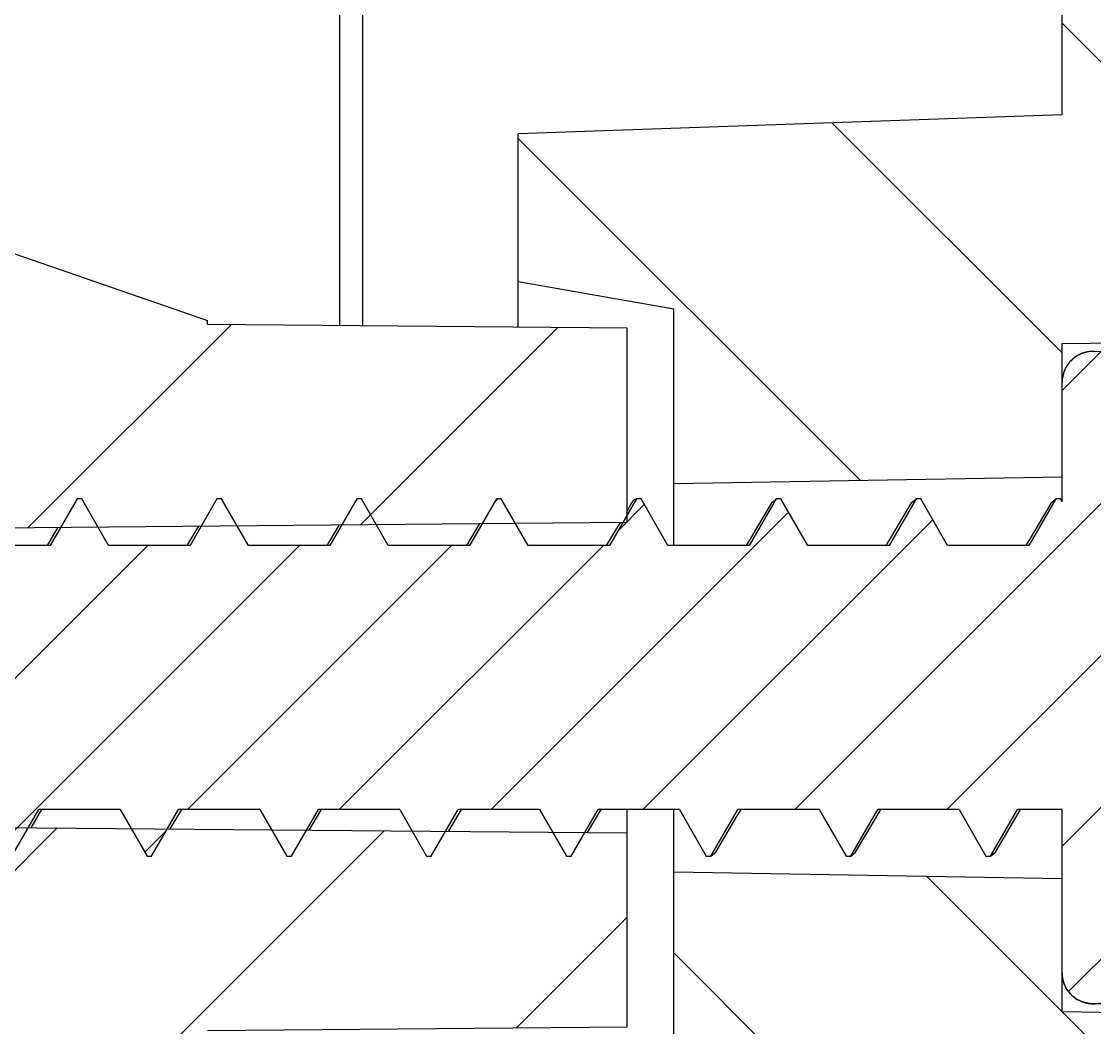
# Model space of a CAD drawing. Header units: millimetres. Extents: x 2243 to 2552, y 611 to 826.
# Drawn here: x 2356.39 to 2363.3, y 707.33 to 713.81 of the extents above; entities that cross this region are included whole.
import ezdxf

# ---------------------------------------------------------------- set-up
doc = ezdxf.new("R2010")
doc.units = ezdxf.units.MM

msp = doc.modelspace()

# ---------------------------------------------------------------- hatches: boundary and pattern name
at = {"linetype": 'Continuous'}
h = msp.add_hatch(dxfattribs=at)
h.set_pattern_fill('DEFAULT__6', color=2, scale=1.5, angle=45, style=0, pattern_type=0)
h.set_pattern_definition([(45, (1877.721180359231, 509.7330220554935), (-1.0606601718, 1.0606601718), [])])
edge = h.paths.add_edge_path()
edge.add_line((2359.587058095431, 700.2818469647935), (2359.587058095431, 701.6350645719936))
edge.add_arc((2359.087058076231, 700.2818469463934), 0.5000000192, 270.7340865112, 360.0000021001)
edge.add_arc((2359.590659234231, 661.1203422320934), 38.6647448615, 90.736794581, 100.7721933566)
edge.add_spline(control_points=[(2351.566764152731, 699.2712356673935), (2351.80267156633, 699.1090741609935), (2352.08282264813, 699.0502181053935), (2352.364041919531, 699.1037381001935)], knot_values=[0, 0, 0, 0, 1, 1, 1, 1], weights=[1, 0.94862834, 0.94862834, 1], degree=3, periodic=0)
edge.add_spline(control_points=[(2349.587058095431, 703.7829240433935), (2349.587058095431, 703.5656324944935), (2349.610440932631, 703.1359947128935), (2349.704022913331, 702.5062420521934), (2349.852362120731, 701.8914936175935), (2350.056172958431, 701.2933494924935), (2350.32266023903, 700.7124847525935), (2350.655489640131, 700.1665423128935), (2351.068280965031, 699.6671788259935), (2351.390550928731, 699.3923637332935), (2351.566764144431, 699.2712357043935)], knot_values=[0, 0, 0, 0, 0.125, 0.25, 0.375, 0.5, 0.625, 0.75, 0.875, 1, 1, 1, 1], degree=3, periodic=0)
edge.add_line((2349.587058095431, 703.7829240433935), (2349.587058095431, 710.7588414242935))
edge.add_spline(control_points=[(2349.88200358913, 712.4599307653934), (2349.835672991031, 712.3609722516935), (2349.763326408231, 712.1640314730935), (2349.693249306431, 711.8932496811935), (2349.643397093131, 711.6208848723935), (2349.609509102031, 711.3361719315935), (2349.590781171731, 711.0470908553934), (2349.587058095431, 710.8550150328934), (2349.587058095431, 710.7588414242935)], knot_values=[0, 0, 0, 0, 0.1666666667, 0.3333333333, 0.5, 0.6666666667, 0.8333333333, 1, 1, 1, 1], degree=3, periodic=0)
edge.add_spline(control_points=[(2350.265936489231, 712.7982457956934), (2350.22630566623, 712.7946999302935), (2350.15090398033, 712.7722543011935), (2350.046115301231, 712.6987915437935), (2349.95646593223, 712.5964601663935), (2349.904911301331, 712.5088697150935), (2349.881999795831, 712.4599325412935)], knot_values=[0, 0, 0, 0, 0.25, 0.5, 0.75, 1, 1, 1, 1], degree=3, periodic=0)
edge.add_arc((2328.741222495431, 953.4686415551935), 241.6310287292, 275.1107352841, 275.2247730756)
edge.add_spline(control_points=[(2350.887058095431, 713.1254226563935), (2350.887058095431, 713.0971412702935), (2350.883426744431, 713.0434646306935), (2350.867600355731, 712.9715435155935), (2350.84044590643, 712.9084097309935), (2350.798992557631, 712.8590203482935), (2350.764432938531, 712.8433466171934), (2350.744908488831, 712.8415610774935)], knot_values=[0, 0, 0, 0, 0.2, 0.4, 0.6, 0.8, 1, 1, 1, 1], degree=3, periodic=0)
edge.add_line((2350.887058095431, 713.1254226563935), (2350.887058095431, 720.0652300275935))
edge.add_line((2353.387058095431, 720.0652300275935), (2350.887058095431, 720.0652300275935))
edge.add_line((2353.387058095431, 713.3313452270935), (2353.387058095431, 720.0652300275935))
edge.add_line((2353.387058095431, 713.3313452270935), (2357.587058095431, 711.8851692512935))
edge.add_line((2357.587058095431, 711.8587925705936), (2357.587058095431, 711.8851692512935))
edge.add_line((2360.28705809543, 711.8352300275935), (2357.587058095431, 711.8587925705936))
edge.add_line((2360.28705809543, 710.5852300275935), (2360.28705809543, 711.8352300275935))
edge.add_line((2351.587058095431, 710.5093062777935), (2360.28705809543, 710.5852300275935))
edge.add_line((2351.587058095431, 708.6611537772935), (2351.587058095431, 710.5093062777935))
edge.add_line((2351.587058095431, 708.6611537772935), (2360.28705809543, 708.5852300275935))
edge.add_line((2360.28705809543, 707.3352300275935), (2360.28705809543, 708.5852300275935))
edge.add_line((2360.28705809543, 707.3352300275935), (2357.587058095431, 707.3116674844936))
edge.add_line((2357.587058095431, 707.2852908037935), (2357.587058095431, 707.3116674844935))
edge.add_line((2352.087058095431, 705.3914889306935), (2357.587058095431, 707.2852908037935))
edge.add_line((2352.087058095431, 703.3073328500935), (2352.087058095431, 705.3914889306935))
edge.add_arc((2352.587058112131, 703.3073328343935), 0.5000000167, 179.9999982054, 268.9999925778)
edge.add_line((2358.437058095431, 702.7051439153935), (2352.57833184323, 702.8074089357935))
edge.add_line((2358.437058095431, 701.6651785539934), (2358.437058095431, 702.7051439153934))
edge.add_line((2359.587058095431, 701.6350645719936), (2358.437058095431, 701.6651785539935))
edge = h.paths.add_edge_path()
edge.add_line((2353.387058095431, 720.0652300275935), (2350.887058095431, 720.0652300275935))
edge.add_line((2353.387058095431, 720.0652300275935), (2350.887058095431, 720.0652300275935))
edge = h.paths.add_edge_path()
edge.add_line((2359.587058095431, 805.8884336991935), (2359.587058095431, 804.5352300275935))
edge.add_line((2358.437058095431, 804.5051162176935), (2359.587058095431, 804.5352300275936))
edge.add_line((2358.437058095431, 804.5051162176935), (2358.437058095431, 803.4651567028934))
edge.add_line((2352.578331892231, 803.3628922565936), (2358.437058095431, 803.4651567028935))
edge.add_spline(control_points=[(2352.087058095431, 802.8629684040935), (2352.087058092531, 803.1518243704933), (2352.28951991293, 803.3578510205934), (2352.578331885031, 803.3628922564935)], knot_values=[0, 0, 0, 0, 1, 1, 1, 1], weights=[1, 0.8088336338, 0.8088336338, 1], degree=3, periodic=0)
edge.add_line((2352.087058095431, 802.8629684090936), (2352.087058095431, 796.3852300275935))
edge.add_spline(control_points=[(2352.087058095531, 796.3852261095935), (2352.08706295103, 796.2879266003935), (2352.26794548113, 796.3081443303935), (2352.345282044331, 796.2490941949935)], knot_values=[0, 0, 0, 0, 1, 1, 1, 1], degree=3, periodic=0)
edge.add_spline(control_points=[(2353.387058095431, 794.1428853424935), (2353.387058095431, 794.984283287694), (2353.014022306031, 795.738468146994), (2352.345282987231, 796.2490934750936)], knot_values=[0, 0, 0, 0, 1, 1, 1, 1], weights=[1, 0.9308982656999999, 0.9308982656999999, 1], degree=3, periodic=0)
edge.add_line((2353.387058095431, 794.1428853424935), (2353.387058095431, 720.0652300275935))
edge.add_line((2353.387058095431, 720.0652300275935), (2350.887058095431, 720.0652300275935))
edge.add_line((2350.887058095431, 794.1428853424935), (2350.887058095431, 720.0652300275935))
edge.add_spline(control_points=[(2350.887058095431, 794.1428853424935), (2350.887058095431, 794.2271479064931), (2350.82905557393, 794.2882698108934), (2350.744908488831, 794.2926797727935)], knot_values=[0, 0, 0, 0, 1, 1, 1, 1], weights=[1, 0.8169162473, 0.8169162473, 1], degree=3, periodic=0)
edge.add_line((2350.26593183443, 794.3177818754934), (2350.74490848883, 794.2926797727935))
edge.add_spline(control_points=[(2349.88199662853, 794.5310627665935), (2349.97183245163, 794.4022599911931), (2350.109110013829, 794.326000558993), (2350.265931834131, 794.3177818755935)], knot_values=[0, 0, 0, 0, 1, 1, 1, 1], weights=[1, 0.9322601585, 0.9322601585, 1], degree=3, periodic=0)
edge.add_spline(control_points=[(2349.587058095431, 795.8852300425935), (2349.587058093631, 795.2218634385936), (2349.70306333483, 794.7876116560935), (2349.881994671431, 794.5310655724935)], knot_values=[0, 0, 0, 0, 1, 1, 1, 1], degree=3, periodic=0)
edge.add_line((2349.587058095431, 802.3852300275935), (2349.587058095431, 795.8852300275935))
edge.add_spline(control_points=[(2351.56604010603, 806.8987025341935), (2350.239890466531, 805.9858965430935), (2349.58705778163, 803.9982873810935), (2349.587058095431, 802.3852288643934)], knot_values=[0, 0, 0, 0, 1, 1, 1, 1], degree=3, periodic=0)
edge.add_spline(control_points=[(2352.363860531931, 807.0665708522936), (2352.082405680431, 807.1201364699932), (2351.802038117829, 807.061143770193), (2351.56603451103, 806.8986986829934)], knot_values=[0, 0, 0, 0, 1, 1, 1, 1], weights=[1, 0.9485477011, 0.9485477011, 1], degree=3, periodic=0)
edge.add_arc((2359.590888177331, 845.0525845744935), 38.6673915214, 259.2279342306, 269.2629165248)
edge.add_spline(control_points=[(2359.587058095431, 805.8884337073935), (2359.587058090731, 806.1783601723935), (2359.383366608231, 806.3846782159935), (2359.093463938231, 806.3883926626935)], knot_values=[0, 0, 0, 0, 1, 1, 1, 1], weights=[1, 0.8077479906999999, 0.8077479906999999, 1], degree=3, periodic=0)
h = msp.add_hatch(dxfattribs=at)
h.set_pattern_fill('DEFAULT__5', color=2, scale=1.5, angle=-45, style=0, pattern_type=0)
h.set_pattern_definition([(315, (1879.842500702831, 509.7330220554935), (1.0606601718, 1.0606601718), [])])
edge = h.paths.add_edge_path()
edge.add_line((2359.587058095431, 706.0852300275935), (2359.587058095431, 707.0352300275936))
edge.add_line((2359.587058095431, 707.0352300275935), (2360.587058095431, 707.2115570082934))
edge.add_line((2360.587058095431, 707.2115570082935), (2360.587058095431, 708.3352300275935))
edge.add_line((2360.587058095431, 708.3352300275935), (2363.087058095431, 708.2915923651935))
edge.add_line((2363.087058095431, 707.4352300275934), (2363.087058095431, 708.2915923651934))
edge.add_line((2363.087058095431, 707.4352300275934), (2364.587058095431, 707.4090474301935))
edge.add_line((2364.587058095431, 706.5852300275935), (2364.587058095431, 707.4090474301936))
edge.add_line((2368.587058095431, 706.5503225563934), (2364.587058095431, 706.5852300275934))
edge.add_line((2368.587058095431, 705.5852300275935), (2368.587058095431, 706.5503225563936))
edge.add_line((2369.990548576731, 705.5607320100935), (2368.587058095431, 705.5852300275935))
edge.add_spline(control_points=[(2369.99054857683, 705.5607320100935), (2370.106073365831, 705.5587155172935), (2370.187058095131, 705.4763048581937), (2370.187058095431, 705.3607624715935)], knot_values=[0, 0, 0, 0, 1, 1, 1, 1], weights=[1, 0.8088336334999999, 0.8088336334999999, 1], degree=3, periodic=0)
edge.add_line((2370.187058095431, 705.2918121026935), (2370.187058095431, 705.3607624709934))
edge.add_spline(control_points=[(2370.054217053331, 704.9524092450935), (2370.14064213283, 705.0459021000934), (2370.187050298629, 705.1644621710933), (2370.187058094431, 705.2917814870934)], knot_values=[0, 0, 0, 0, 1, 1, 1, 1], weights=[1, 0.9541499064, 0.9541499064, 1], degree=3, periodic=0)
edge.add_spline(control_points=[(2369.587058095431, 703.8352305982935), (2369.587058240731, 704.2430565104935), (2369.742782496731, 704.6154441667935), (2370.05423086353, 704.9523935671934)], knot_values=[0, 0, 0, 0, 1, 1, 1, 1], degree=3, periodic=0)
edge.add_line((2369.587058095431, 703.7829240433935), (2369.587058095431, 703.8352300275934))
edge.add_spline(control_points=[(2367.607352046431, 699.2712357043935), (2367.783018201931, 699.3919876869935), (2368.103946520031, 699.6656061865935), (2368.513710324831, 700.1600774764935), (2368.845091134331, 700.7008035434935), (2369.112178315331, 701.2788339066935), (2369.318206374131, 701.8788178179935), (2369.468707706831, 702.4982332858935), (2369.56355346493, 703.1334550752935), (2369.587058095431, 703.5649548359935), (2369.587058095431, 703.7829240433935)], knot_values=[0, 0, 0, 0, 0.125, 0.25, 0.375, 0.5, 0.625, 0.75, 0.875, 1, 1, 1, 1], degree=3, periodic=0)
edge.add_spline(control_points=[(2366.810074195731, 699.1037381192936), (2367.091293443931, 699.0502181302934), (2367.37144451203, 699.1090741893933), (2367.607351923831, 699.2712356962935)], knot_values=[0, 0, 0, 0, 1, 1, 1, 1], weights=[1, 0.94862834, 0.94862834, 1], degree=3, periodic=0)
edge.add_arc((2359.583563882531, 661.1214018209935), 38.6636821558, 79.22766882610001, 89.26334366459999)
edge.add_arc((2360.087058114631, 700.2818467557935), 0.5000000192, 179.9999979036999, 269.2659134891)
edge.add_line((2359.587058095431, 700.2818467740935), (2359.587058095431, 701.6850648540935))
edge.add_line((2358.587058095431, 701.7112509251936), (2359.587058095431, 701.6850648540935))
edge.add_line((2358.587058095431, 701.7112509251936), (2358.587058095431, 702.6850704780935))
edge.add_line((2366.59578433863, 702.8248640983935), (2358.587058095431, 702.6850704780935))
edge.add_arc((2366.587058078931, 703.3247874842936), 0.5000000165, 271.0000074015, 360.0000017754)
edge.add_line((2367.087058095431, 703.3247874997935), (2367.087058095431, 704.5852300275935))
edge.add_line((2363.087058095431, 704.7948611446934), (2367.087058095431, 704.5852300275934))
edge.add_line((2363.087058095431, 704.7948611446934), (2363.087058095431, 705.9630073342935))
edge.add_line((2363.087058095431, 705.9630073342935), (2359.587058095431, 706.0852300275935))
edge = h.paths.add_edge_path()
edge.add_line((2359.587058095431, 712.1352300275935), (2359.587058095431, 713.0852300275935))
edge.add_line((2363.087058095431, 713.2074527207935), (2359.587058095431, 713.0852300275935))
edge.add_line((2363.087058095431, 713.2074527207935), (2363.087058095431, 714.3755989103935))
edge.add_line((2363.087058095431, 714.3755989103935), (2367.087058095431, 714.5852300275935))
edge.add_line((2367.087058095431, 714.5852300275935), (2367.087058095431, 720.0652300275935))
edge.add_line((2369.587058095431, 720.0652300275935), (2367.087058095431, 720.0652300275935))
edge.add_line((2369.587058095431, 715.3352300275935), (2369.587058095431, 720.0652300275935))
edge.add_spline(control_points=[(2370.05423086353, 714.2180664878935), (2369.742782496731, 714.5550158882935), (2369.587058240731, 714.9274035445935), (2369.587058095431, 715.3352294567935)], knot_values=[0, 0, 0, 0, 1, 1, 1, 1], degree=3, periodic=0)
edge.add_spline(control_points=[(2370.187058095031, 713.8786785680935), (2370.18705284603, 714.0059988347929), (2370.140646390429, 714.1245605959929), (2370.054222039031, 714.2180554185935)], knot_values=[0, 0, 0, 0, 1, 1, 1, 1], weights=[1, 0.9541492608, 0.9541492608, 1], degree=3, periodic=0)
edge.add_line((2370.187058095431, 713.8096975840936), (2370.187058095431, 713.8786479101935))
edge.add_spline(control_points=[(2369.99054857683, 713.6097280449935), (2370.10607336583, 713.6117445377934), (2370.18705809513, 713.6941551968935), (2370.187058095431, 713.8096975834935)], knot_values=[0, 0, 0, 0, 1, 1, 1, 1], weights=[1, 0.8088336336, 0.8088336336, 1], degree=3, periodic=0)
edge.add_line((2369.990548576731, 713.6097280449935), (2368.587058095431, 713.5852300275935))
edge.add_line((2368.587058095431, 712.6201374986936), (2368.587058095431, 713.5852300275935))
edge.add_line((2368.587058095431, 712.6201374986936), (2364.587058095431, 712.5852300275935))
edge.add_line((2364.587058095431, 711.7614126248935), (2364.587058095431, 712.5852300275935))
edge.add_line((2363.087058095431, 711.7352300275935), (2364.587058095431, 711.7614126248935))
edge.add_line((2363.087058095431, 710.8788676898935), (2363.087058095431, 711.7352300275935))
edge.add_line((2360.587058095431, 710.8352300275935), (2363.087058095431, 710.8788676898935))
edge.add_line((2360.587058095431, 710.8352300275935), (2360.587058095431, 711.9589030467936))
edge.add_line((2359.587058095431, 712.1352300275935), (2360.587058095431, 711.9589030467935))
edge = h.paths.add_edge_path()
edge.add_line((2369.587058095431, 720.0652300275935), (2367.087058095431, 720.0652300275935))
edge.add_line((2369.587058095431, 720.0652300275935), (2367.087058095431, 720.0652300275935))
edge = h.paths.add_edge_path()
edge.add_line((2369.587058095431, 802.3852300275935), (2369.587058095431, 773.1114766265935))
edge.add_line((2369.28705809543, 773.0852300275935), (2369.587058095431, 773.1114766265936))
edge.add_line((2369.28705809543, 733.0852300275935), (2369.28705809543, 773.0852300275935))
edge.add_line((2369.28705809543, 733.0852300275935), (2369.587058095431, 733.0589834284935))
edge.add_line((2369.587058095431, 733.0589834284935), (2369.587058095431, 720.0652300275935))
edge.add_line((2369.587058095431, 720.0652300275935), (2367.087058095431, 720.0652300275935))
edge.add_line((2367.087058095431, 793.8979547028935), (2367.087058095431, 720.0652300275935))
edge.add_line((2367.087058095431, 793.8979547028935), (2362.087058095431, 793.9852300275935))
edge.add_line((2362.087058095431, 795.0852300275935), (2362.087058095431, 793.9852300275936))
edge.add_line((2367.587058095431, 795.1812328846935), (2362.087058095431, 795.0852300275935))
edge.add_line((2367.587058095431, 796.9892271703934), (2367.587058095431, 795.1812328846934))
edge.add_line((2367.587058095431, 796.9892271703934), (2362.087058095431, 797.0852300275934))
edge.add_line((2362.087058095431, 798.1852300275934), (2362.087058095431, 797.0852300275934))
edge.add_line((2367.087058095431, 798.2725053521935), (2362.087058095431, 798.1852300275935))
edge.add_line((2367.087058095431, 802.8455133440934), (2367.087058095431, 798.2725053521934))
edge.add_spline(control_points=[(2366.595784304431, 803.3454371915935), (2366.884596278231, 803.3403959564935), (2367.087058099531, 803.1343693049935), (2367.087058095431, 802.8455133369935)], knot_values=[0, 0, 0, 0, 1, 1, 1, 1], weights=[1, 0.8088336320999999, 0.8088336320999999, 1], degree=3, periodic=0)
edge.add_line((2358.587058095431, 803.4852300275935), (2366.59578429863, 803.3454371916935))
edge.add_line((2358.587058095431, 804.4590441059935), (2358.587058095431, 803.4852300275935))
edge.add_line((2359.587058095431, 804.4852300275935), (2358.587058095431, 804.4590441059935))
edge.add_line((2359.587058095431, 805.8884336991935), (2359.587058095431, 804.4852300275934))
edge.add_spline(control_points=[(2360.080652254631, 806.3883926626935), (2359.790749583031, 806.3846782170937), (2359.587058099231, 806.1783601724935), (2359.587058095431, 805.8884337057934)], knot_values=[0, 0, 0, 0, 1, 1, 1, 1], weights=[1, 0.8077479890000001, 0.8077479890000001, 1], degree=3, periodic=0)
edge.add_arc((2359.583228013531, 845.0525845745935), 38.6673915215, 270.7370834752, 280.7720657694)
edge.add_spline(control_points=[(2367.60808167913, 806.8986986834934), (2367.372078072432, 807.0611437702944), (2367.091710510232, 807.1201364698943), (2366.810255659131, 807.0665708523935)], knot_values=[0, 0, 0, 0, 1, 1, 1, 1], weights=[1, 0.9485477012000001, 0.9485477012000001, 1], degree=3, periodic=0)
edge.add_spline(control_points=[(2369.587058095431, 802.3852287352935), (2369.58705844413, 803.9982870762935), (2368.934225920631, 805.9858960288934), (2367.608076575031, 806.8987021966934)], knot_values=[0, 0, 0, 0, 1, 1, 1, 1], degree=3, periodic=0)
h = msp.add_hatch(dxfattribs=at)
h.set_pattern_fill('DEFAULT__4', color=2, scale=0.6912578509999999, angle=45, style=0, pattern_type=0)
h.set_pattern_definition([(45, (1878.781840531031, 508.6723618836935), (-0.488793114, 0.488793114), [])])
edge = h.paths.add_edge_path()
edge.add_line((2363.087058095431, 707.6850290005934), (2363.087058095431, 708.7352300275934))
edge.add_line((2363.087058095431, 708.7352300275935), (2362.800263176231, 708.7352300275935))
edge.add_line((2362.627058095431, 708.4352300275934), (2362.800263176231, 708.7352300275934))
edge.add_line((2362.597058095431, 708.4352300275934), (2362.627058095431, 708.4352300275934))
edge.add_line((2362.423853014631, 708.7352300275935), (2362.597058095431, 708.4352300275934))
edge.add_line((2362.423853014631, 708.7352300275935), (2361.900263176231, 708.7352300275935))
edge.add_line((2361.72705809543, 708.4352300275934), (2361.900263176231, 708.7352300275934))
edge.add_line((2361.697058095431, 708.4352300275934), (2361.727058095431, 708.4352300275934))
edge.add_line((2361.523853014631, 708.7352300275935), (2361.697058095431, 708.4352300275934))
edge.add_line((2361.523853014631, 708.7352300275935), (2361.000263176231, 708.7352300275935))
edge.add_line((2360.827058095431, 708.4352300275934), (2361.000263176231, 708.7352300275934))
edge.add_line((2360.797058095431, 708.4352300275934), (2360.827058095431, 708.4352300275934))
edge.add_line((2360.623853014631, 708.7352300275935), (2360.797058095431, 708.4352300275934))
edge.add_line((2360.623853014631, 708.7352300275935), (2360.100263176231, 708.7352300275935))
edge.add_line((2359.927058095431, 708.4352300275934), (2360.100263176231, 708.7352300275934))
edge.add_line((2359.897058095431, 708.4352300275934), (2359.927058095431, 708.4352300275934))
edge.add_line((2359.723853014631, 708.7352300275935), (2359.897058095431, 708.4352300275934))
edge.add_line((2359.723853014631, 708.7352300275935), (2359.200263176231, 708.7352300275935))
edge.add_line((2359.027058095431, 708.4352300275934), (2359.200263176231, 708.7352300275934))
edge.add_line((2358.99705809543, 708.4352300275934), (2359.027058095431, 708.4352300275934))
edge.add_line((2358.82385301463, 708.7352300275935), (2358.99705809543, 708.4352300275934))
edge.add_line((2358.82385301463, 708.7352300275935), (2358.300263176231, 708.7352300275935))
edge.add_line((2358.127058095431, 708.4352300275934), (2358.300263176231, 708.7352300275934))
edge.add_line((2358.097058095431, 708.4352300275934), (2358.127058095431, 708.4352300275934))
edge.add_line((2357.923853014631, 708.7352300275935), (2358.097058095431, 708.4352300275934))
edge.add_line((2357.923853014631, 708.7352300275935), (2357.400263176231, 708.7352300275935))
edge.add_line((2357.22705809543, 708.4352300275934), (2357.400263176231, 708.7352300275934))
edge.add_line((2357.197058095431, 708.4352300275934), (2357.227058095431, 708.4352300275934))
edge.add_line((2357.023853014631, 708.7352300275935), (2357.197058095431, 708.4352300275934))
edge.add_line((2357.023853014631, 708.7352300275935), (2356.500263176231, 708.7352300275935))
edge.add_line((2356.327058095431, 708.4352300275934), (2356.500263176231, 708.7352300275934))
edge.add_line((2356.297058095431, 708.4352300275934), (2356.327058095431, 708.4352300275934))
edge.add_line((2356.123853014631, 708.7352300275935), (2356.297058095431, 708.4352300275934))
edge.add_line((2356.123853014631, 708.7352300275935), (2355.600263176231, 708.7352300275935))
edge.add_line((2355.427058095431, 708.4352300275934), (2355.600263176231, 708.7352300275934))
edge.add_line((2355.397058095431, 708.4352300275934), (2355.427058095431, 708.4352300275934))
edge.add_line((2355.223853014631, 708.7352300275935), (2355.397058095431, 708.4352300275934))
edge.add_line((2355.223853014631, 708.7352300275935), (2354.700263176231, 708.7352300275935))
edge.add_line((2354.527058095431, 708.4352300275934), (2354.700263176231, 708.7352300275934))
edge.add_line((2354.49705809543, 708.4352300275934), (2354.527058095431, 708.4352300275934))
edge.add_line((2354.32385301463, 708.7352300275935), (2354.49705809543, 708.4352300275934))
edge.add_line((2354.32385301463, 708.7352300275935), (2353.77447093693, 708.7352300275935))
edge.add_line((2353.627058095431, 708.4799034963935), (2353.77447093693, 708.7352300275935))
edge.add_line((2353.597058095431, 708.4799034963935), (2353.627058095431, 708.4799034963935))
edge.add_line((2353.441273551231, 708.7497302419936), (2353.597058095431, 708.4799034963935))
edge.add_spline(control_points=[(2353.441273551231, 708.7497302419936), (2353.220293076331, 708.7715361551934), (2353.00307879783, 708.8176428282934), (2352.79229462903, 708.8874848094936)], knot_values=[0, 0, 0, 0, 1, 1, 1, 1], weights=[1, 0.9959120036, 0.9959120036, 1], degree=3, periodic=0)
edge.add_line((2352.72705809543, 708.7744918186935), (2352.79229462903, 708.8874848094936))
edge.add_line((2352.697058095431, 708.7744918186935), (2352.727058095431, 708.7744918186935))
edge.add_line((2352.587898656331, 708.9635615133935), (2352.697058095431, 708.7744918186935))
edge.add_line((2352.587826428531, 708.9635914299935), (2351.888293779331, 709.2533473405935))
edge.add_line((2351.827058095431, 709.1472840248935), (2351.888293779331, 709.2533473405935))
edge.add_line((2351.797058095431, 709.1472840248935), (2351.827058095431, 709.1472840248935))
edge.add_line((2351.687898657231, 709.3363537179935), (2351.797058095431, 709.1472840248935))
edge.add_line((2351.687898657231, 709.3363537179935), (2351.087058095431, 709.5852300275935))
edge.add_line((2352.137898657231, 710.0205024400934), (2351.087058095431, 709.5852300275934))
edge.add_line((2352.24705809543, 710.2095721332935), (2352.13789865723, 710.0205024400934))
edge.add_line((2352.277058095431, 710.2095721332935), (2352.24705809543, 710.2095721332935))
edge.add_line((2352.338293779331, 710.1035088174935), (2352.277058095431, 710.2095721332935))
edge.add_line((2352.587826428531, 710.2068686250934), (2352.338293779331, 710.1035088174934))
edge.add_spline(control_points=[(2353.015331689131, 710.3474138902935), (2352.869443619031, 710.3113176374928), (2352.726673776329, 710.2643810796935), (2352.587826428531, 710.2068686250934)], knot_values=[0, 0, 0, 0, 1, 1, 1, 1], weights=[1, 0.9981222284000001, 0.9981222284000001, 1], degree=3, periodic=0)
edge.add_line((2353.147058095431, 710.5755707186935), (2353.015331689131, 710.3474138902935))
edge.add_line((2353.177058095431, 710.5755707186935), (2353.147058095431, 710.5755707186935))
edge.add_line((2353.278345588531, 710.4001356345935), (2353.177058095431, 710.5755707186935))
edge.add_spline(control_points=[(2353.735876725631, 710.4352300275934), (2353.58261911593, 710.435230027593), (2353.429810370529, 710.4235090106929), (2353.278345588531, 710.4001356345935)], knot_values=[0, 0, 0, 0, 1, 1, 1, 1], weights=[1, 0.9980474522, 0.9980474522, 1], degree=3, periodic=0)
edge.add_line((2353.874266848831, 710.4352300275934), (2353.735876725631, 710.4352300275934))
edge.add_line((2354.047058095431, 710.7345132456935), (2353.874266848831, 710.4352300275934))
edge.add_line((2354.077058095431, 710.7345132456935), (2354.047058095431, 710.7345132456935))
edge.add_line((2354.249849342031, 710.4352300275934), (2354.077058095431, 710.7345132456935))
edge.add_line((2354.773853014631, 710.4352300275934), (2354.249849342031, 710.4352300275934))
edge.add_line((2354.947058095431, 710.7352300275935), (2354.773853014631, 710.4352300275934))
edge.add_line((2354.97705809543, 710.7352300275935), (2354.94705809543, 710.7352300275935))
edge.add_line((2355.150263176231, 710.4352300275934), (2354.97705809543, 710.7352300275934))
edge.add_line((2355.673853014631, 710.4352300275934), (2355.150263176231, 710.4352300275934))
edge.add_line((2355.847058095431, 710.7352300275935), (2355.673853014631, 710.4352300275934))
edge.add_line((2355.877058095431, 710.7352300275935), (2355.847058095431, 710.7352300275935))
edge.add_line((2356.050263176231, 710.4352300275934), (2355.877058095431, 710.7352300275934))
edge.add_line((2356.57385301463, 710.4352300275934), (2356.050263176231, 710.4352300275934))
edge.add_line((2356.74705809543, 710.7352300275935), (2356.57385301463, 710.4352300275934))
edge.add_line((2356.777058095431, 710.7352300275935), (2356.74705809543, 710.7352300275935))
edge.add_line((2356.950263176231, 710.4352300275934), (2356.777058095431, 710.7352300275934))
edge.add_line((2357.473853014631, 710.4352300275934), (2356.950263176231, 710.4352300275934))
edge.add_line((2357.647058095431, 710.7352300275935), (2357.473853014631, 710.4352300275934))
edge.add_line((2357.677058095431, 710.7352300275935), (2357.647058095431, 710.7352300275935))
edge.add_line((2357.850263176231, 710.4352300275934), (2357.677058095431, 710.7352300275934))
edge.add_line((2358.373853014631, 710.4352300275934), (2357.850263176231, 710.4352300275934))
edge.add_line((2358.547058095431, 710.7352300275935), (2358.373853014631, 710.4352300275934))
edge.add_line((2358.577058095431, 710.7352300275935), (2358.547058095431, 710.7352300275935))
edge.add_line((2358.75026317623, 710.4352300275934), (2358.57705809543, 710.7352300275934))
edge.add_line((2359.273853014631, 710.4352300275934), (2358.750263176231, 710.4352300275934))
edge.add_line((2359.447058095431, 710.7352300275935), (2359.273853014631, 710.4352300275934))
edge.add_line((2359.47705809543, 710.7352300275935), (2359.44705809543, 710.7352300275935))
edge.add_line((2359.650263176231, 710.4352300275934), (2359.47705809543, 710.7352300275934))
edge.add_line((2360.173853014631, 710.4352300275934), (2359.650263176231, 710.4352300275934))
edge.add_line((2360.347058095431, 710.7352300275935), (2360.173853014631, 710.4352300275934))
edge.add_line((2360.377058095431, 710.7352300275935), (2360.347058095431, 710.7352300275935))
edge.add_line((2360.550263176231, 710.4352300275934), (2360.377058095431, 710.7352300275934))
edge.add_line((2361.07385301463, 710.4352300275934), (2360.550263176231, 710.4352300275934))
edge.add_line((2361.24705809543, 710.7352300275935), (2361.07385301463, 710.4352300275934))
edge.add_line((2361.277058095431, 710.7352300275935), (2361.24705809543, 710.7352300275935))
edge.add_line((2361.450263176231, 710.4352300275934), (2361.277058095431, 710.7352300275934))
edge.add_line((2361.973853014631, 710.4352300275934), (2361.450263176231, 710.4352300275934))
edge.add_line((2362.147058095431, 710.7352300275935), (2361.973853014631, 710.4352300275934))
edge.add_line((2362.177058095431, 710.7352300275935), (2362.147058095431, 710.7352300275935))
edge.add_line((2362.350263176231, 710.4352300275934), (2362.177058095431, 710.7352300275934))
edge.add_line((2362.873853014631, 710.4352300275934), (2362.350263176231, 710.4352300275934))
edge.add_line((2363.047058095431, 710.7352300275935), (2362.873853014631, 710.4352300275934))
edge.add_line((2363.077058095431, 710.7352300275935), (2363.047058095431, 710.7352300275935))
edge.add_line((2363.087058095431, 710.7179095194936), (2363.07705809543, 710.7352300275936))
edge.add_line((2363.087058095431, 710.7179095194936), (2363.087058095431, 711.4854310544936))
edge.add_spline(control_points=[(2363.296023047931, 711.6852300275934), (2363.17477909383, 711.6906702270933), (2363.087058095431, 711.6067969976933), (2363.087058095431, 711.4854310544936)], knot_values=[0, 0, 0, 0, 1, 1, 1, 1], weights=[1, 0.7940514292, 0.7940514292, 1], degree=3, periodic=0)
edge.add_spline(control_points=[(2364.443008281931, 710.9912856184935), (2364.198172301031, 711.4116198653935), (2363.781975817833, 711.6634253934941), (2363.296023047931, 711.6852300275934)], knot_values=[0, 0, 0, 0, 1, 1, 1, 1], weights=[1, 0.9186248005, 0.9186248005, 1], degree=3, periodic=0)
edge.add_line((2364.443008281931, 710.9912856184935), (2363.588019989731, 710.3352300275935))
edge.add_line((2363.387058095431, 709.5852300275935), (2363.588019989731, 710.3352300275935))
edge.add_line((2363.387058095431, 709.5852300275935), (2363.588019989731, 708.8352300275935))
edge.add_line((2364.443008281931, 708.1791744365935), (2363.588019989731, 708.8352300275935))
edge.add_spline(control_points=[(2364.443008281931, 708.1791744365935), (2364.198172301031, 707.7588401896937), (2363.781975817833, 707.5070346615942), (2363.296023047931, 707.4852300275935)], knot_values=[0, 0, 0, 0, 1, 1, 1, 1], weights=[1, 0.9186248005, 0.9186248005, 1], degree=3, periodic=0)
edge.add_spline(control_points=[(2363.296023047931, 707.4852300275935), (2363.17477909383, 707.4797898279934), (2363.087058095431, 707.5636630573935), (2363.087058095431, 707.6850290005934)], knot_values=[0, 0, 0, 0, 1, 1, 1, 1], weights=[1, 0.7940514292, 0.7940514292, 1], degree=3, periodic=0)

# ---------------------------------------------------------------- linework, layer by layer
at = {"color": 7, "linetype": 'Continuous'}
for p, q in [((2358.437058095431, 725.8751941295935), (2358.437058095431, 711.8513747329935)), ((2358.587058095431, 711.8500657027935), (2358.587058095431, 725.8765031597935)), ((2363.087058095431, 713.2074527207935), (2363.087058095431, 714.3755989103935)), ((2363.087058095431, 713.2074527207935), (2363.087058095431, 714.3755989103935)), ((2353.387058095431, 713.3313452270935), (2357.587058095431, 711.8851692512935)), ((2353.387058095431, 713.3313452270935), (2357.587058095431, 711.8851692512935)), ((2363.087058095431, 713.2074527207935), (2359.587058095431, 713.0852300275935)), ((2363.087058095431, 713.2074527207935), (2359.587058095431, 713.0852300275935)), ((2359.587058095431, 711.8413388349935), (2359.587058095431, 713.0852300275935)), ((2359.587058095431, 712.1352300275935), (2359.587058095431, 713.0852300275935)), ((2359.587058095431, 712.1352300275935), (2360.587058095431, 711.9589030467935)), ((2359.587058095431, 712.1352300275935), (2360.587058095431, 711.9589030467935)), ((2360.587058095431, 710.4352300275934), (2360.587058095431, 711.9589030467935)), ((2360.587058095431, 710.8352300275935), (2360.587058095431, 711.9589030467935)), ((2357.587058095431, 711.8587925705936), (2357.587058095431, 711.8851692512935)), ((2357.587058095431, 711.8587925705936), (2357.587058095431, 711.8851692512935)), ((2360.28705809543, 711.8352300275935), (2357.587058095431, 711.8587925705936)), ((2360.28705809543, 711.8352300275935), (2357.587058095431, 711.8587925705936)), ((2360.28705809543, 710.5852300275935), (2360.28705809543, 711.8352300275935)), ((2360.28705809543, 710.5852300275935), (2360.28705809543, 711.8352300275935)), ((2363.087058095431, 711.7352300275935), (2364.587058095431, 711.7614126248935)), ((2363.087058095431, 711.7352300275935), (2364.587058095431, 711.7614126248935)), ((2363.087058095431, 710.7179095194936), (2363.087058095431, 711.7352300275935)), ((2363.087058095431, 710.8788676898935), (2363.087058095431, 711.7352300275935)), ((2363.087058095431, 710.7179095194936), (2363.087058095431, 711.4854310544936)), ((2360.587058095431, 710.8352300275935), (2363.087058095431, 710.8788676898935)), ((2360.587058095431, 710.8352300275935), (2363.087058095431, 710.8788676898935)), ((2356.74705809543, 710.7352300275935), (2356.57385301463, 710.4352300275934)), ((2356.74705809543, 710.7352300275935), (2356.57385301463, 710.4352300275934)), ((2356.777058095431, 710.7352300275935), (2356.74705809543, 710.7352300275935)), ((2356.777058095431, 710.7352300275935), (2356.74705809543, 710.7352300275935)), ((2356.950263176231, 710.4352300275934), (2356.777058095431, 710.7352300275935)), ((2356.950263176231, 710.4352300275934), (2356.777058095431, 710.7352300275935)), ((2357.647058095431, 710.7352300275935), (2357.473853014631, 710.4352300275934)), ((2357.647058095431, 710.7352300275935), (2357.473853014631, 710.4352300275934)), ((2357.677058095431, 710.7352300275935), (2357.647058095431, 710.7352300275935)), ((2357.677058095431, 710.7352300275935), (2357.647058095431, 710.7352300275935)), ((2357.850263176231, 710.4352300275934), (2357.677058095431, 710.7352300275935)), ((2357.850263176231, 710.4352300275934), (2357.677058095431, 710.7352300275935)), ((2358.547058095431, 710.7352300275935), (2358.373853014631, 710.4352300275934)), ((2358.547058095431, 710.7352300275935), (2358.373853014631, 710.4352300275934)), ((2358.577058095431, 710.7352300275935), (2358.547058095431, 710.7352300275935)), ((2358.577058095431, 710.7352300275935), (2358.547058095431, 710.7352300275935)), ((2358.75026317623, 710.4352300275934), (2358.577058095431, 710.7352300275935)), ((2358.75026317623, 710.4352300275934), (2358.577058095431, 710.7352300275935)), ((2359.447058095431, 710.7352300275935), (2359.273853014631, 710.4352300275934)), ((2359.447058095431, 710.7352300275935), (2359.273853014631, 710.4352300275934)), ((2359.47705809543, 710.7352300275935), (2359.447058095431, 710.7352300275935)), ((2359.47705809543, 710.7352300275935), (2359.447058095431, 710.7352300275935)), ((2359.650263176231, 710.4352300275934), (2359.47705809543, 710.7352300275935)), ((2359.650263176231, 710.4352300275934), (2359.47705809543, 710.7352300275935)), ((2360.347058095431, 710.7352300275935), (2360.173853014631, 710.4352300275934)), ((2360.347058095431, 710.7352300275935), (2360.173853014631, 710.4352300275934)), ((2360.377058095431, 710.7352300275935), (2360.347058095431, 710.7352300275935)), ((2360.377058095431, 710.7352300275935), (2360.347058095431, 710.7352300275935)), ((2360.550263176231, 710.4352300275934), (2360.377058095431, 710.7352300275935)), ((2360.550263176231, 710.4352300275934), (2360.377058095431, 710.7352300275935)), ((2361.24705809543, 710.7352300275935), (2361.07385301463, 710.4352300275934)), ((2361.24705809543, 710.7352300275935), (2361.07385301463, 710.4352300275934)), ((2361.216623543631, 710.7093692295934), (2361.24705809543, 710.7352300275935)), ((2361.277058095431, 710.7352300275935), (2361.24705809543, 710.7352300275935)), ((2361.277058095431, 710.7352300275935), (2361.24705809543, 710.7352300275935)), ((2361.450263176231, 710.4352300275934), (2361.277058095431, 710.7352300275935)), ((2361.450263176231, 710.4352300275934), (2361.277058095431, 710.7352300275935)), ((2362.147058095431, 710.7352300275935), (2361.973853014631, 710.4352300275934)), ((2362.147058095431, 710.7352300275935), (2361.973853014631, 710.4352300275934)), ((2362.116623543631, 710.7093692295934), (2362.147058095431, 710.7352300275935)), ((2362.177058095431, 710.7352300275935), (2362.147058095431, 710.7352300275935)), ((2362.177058095431, 710.7352300275935), (2362.147058095431, 710.7352300275935)), ((2362.350263176231, 710.4352300275934), (2362.177058095431, 710.7352300275935)), ((2362.350263176231, 710.4352300275934), (2362.177058095431, 710.7352300275935)), ((2363.047058095431, 710.7352300275935), (2362.873853014631, 710.4352300275934)), ((2363.047058095431, 710.7352300275935), (2362.873853014631, 710.4352300275934)), ((2363.016623543631, 710.7093692295934), (2363.047058095431, 710.7352300275935)), ((2363.077058095431, 710.7352300275935), (2363.047058095431, 710.7352300275935)), ((2363.077058095431, 710.7352300275935), (2363.047058095431, 710.7352300275935)), ((2363.087058095431, 710.7179095194936), (2363.077058095431, 710.7352300275935)), ((2363.087058095431, 710.7179095194936), (2363.077058095431, 710.7352300275935)), ((2360.316623543631, 710.7093692295934), (2360.28705809543, 710.6594240815934)), ((2361.216623543631, 710.7093692295934), (2361.08321684983, 710.4846726045935)), ((2362.116623543631, 710.7093692295934), (2361.983216849831, 710.4846726045935)), ((2363.016623543631, 710.7093692295934), (2362.883216849831, 710.4846726045935)), ((2351.587058095431, 710.5093062777935), (2360.28705809543, 710.5852300275935)), ((2351.587058095431, 710.5093062777935), (2360.28705809543, 710.5852300275935)), ((2356.624052128531, 710.5532634587935), (2356.55358157923, 710.4352300275934)), ((2357.528752503231, 710.5611586592935), (2357.453581579231, 710.4352300275934)), ((2358.433452877931, 710.5690538598935), (2358.353581579231, 710.4352300275934)), ((2359.33815325263, 710.5769490603934), (2359.253581579231, 710.4352300275934)), ((2360.24285362723, 710.5848442609935), (2360.153581579231, 710.4352300275934)), ((2361.08321684983, 710.4846726045935), (2361.05358157923, 710.4352300275934)), ((2361.983216849831, 710.4846726045935), (2361.953581579231, 710.4352300275934)), ((2362.883216849831, 710.4846726045935), (2362.853581579231, 710.4352300275934)), ((2356.57385301463, 710.4352300275934), (2356.050263176231, 710.4352300275934)), ((2356.57385301463, 710.4352300275934), (2356.050263176231, 710.4352300275934)), ((2357.473853014631, 710.4352300275934), (2356.950263176231, 710.4352300275934)), ((2357.473853014631, 710.4352300275934), (2356.950263176231, 710.4352300275934)), ((2358.373853014631, 710.4352300275934), (2357.850263176231, 710.4352300275934)), ((2358.373853014631, 710.4352300275934), (2357.850263176231, 710.4352300275934)), ((2359.273853014631, 710.4352300275934), (2358.75026317623, 710.4352300275934)), ((2359.273853014631, 710.4352300275934), (2358.75026317623, 710.4352300275934)), ((2360.173853014631, 710.4352300275934), (2359.650263176231, 710.4352300275934)), ((2360.173853014631, 710.4352300275934), (2359.650263176231, 710.4352300275934)), ((2361.07385301463, 710.4352300275934), (2360.550263176231, 710.4352300275934)), ((2361.07385301463, 710.4352300275934), (2360.550263176231, 710.4352300275934)), ((2361.973853014631, 710.4352300275934), (2361.450263176231, 710.4352300275934)), ((2361.973853014631, 710.4352300275934), (2361.450263176231, 710.4352300275934)), ((2362.873853014631, 710.4352300275934), (2362.350263176231, 710.4352300275934)), ((2362.873853014631, 710.4352300275934), (2362.350263176231, 710.4352300275934)), ((2356.327058095431, 708.4352300275934), (2356.50026317623, 708.7352300275935)), ((2356.327058095431, 708.4352300275934), (2356.50026317623, 708.7352300275935)), ((2356.450963623131, 708.6187071167935), (2356.520536011431, 708.7352300275935)), ((2357.023853014631, 708.7352300275935), (2356.50026317623, 708.7352300275935)), ((2357.023853014631, 708.7352300275935), (2356.50026317623, 708.7352300275935)), ((2357.023853014631, 708.7352300275935), (2357.197058095431, 708.4352300275934)), ((2357.023853014631, 708.7352300275935), (2357.197058095431, 708.4352300275934)), ((2357.22705809543, 708.4352300275934), (2357.400263176231, 708.7352300275935)), ((2357.22705809543, 708.4352300275934), (2357.400263176231, 708.7352300275935)), ((2357.346312332731, 708.6108935269936), (2357.420536011431, 708.7352300275935)), ((2357.923853014631, 708.7352300275935), (2357.400263176231, 708.7352300275935)), ((2357.923853014631, 708.7352300275935), (2357.400263176231, 708.7352300275935)), ((2357.923853014631, 708.7352300275935), (2358.097058095431, 708.4352300275934)), ((2357.923853014631, 708.7352300275935), (2358.097058095431, 708.4352300275934)), ((2358.127058095431, 708.4352300275934), (2358.300263176231, 708.7352300275935)), ((2358.127058095431, 708.4352300275934), (2358.300263176231, 708.7352300275935)), ((2358.241661042331, 708.6030799371935), (2358.320536011431, 708.7352300275935)), ((2358.82385301463, 708.7352300275935), (2358.300263176231, 708.7352300275935)), ((2358.82385301463, 708.7352300275935), (2358.300263176231, 708.7352300275935)), ((2358.82385301463, 708.7352300275935), (2358.99705809543, 708.4352300275934)), ((2358.82385301463, 708.7352300275935), (2358.99705809543, 708.4352300275934)), ((2359.027058095431, 708.4352300275934), (2359.200263176231, 708.7352300275935)), ((2359.027058095431, 708.4352300275934), (2359.200263176231, 708.7352300275935)), ((2359.137009751931, 708.5952663473935), (2359.220536011431, 708.7352300275935)), ((2359.723853014631, 708.7352300275935), (2359.200263176231, 708.7352300275935)), ((2359.723853014631, 708.7352300275935), (2359.200263176231, 708.7352300275935)), ((2359.723853014631, 708.7352300275935), (2359.897058095431, 708.4352300275934)), ((2359.723853014631, 708.7352300275935), (2359.897058095431, 708.4352300275934)), ((2359.927058095431, 708.4352300275934), (2360.100263176231, 708.7352300275935)), ((2359.927058095431, 708.4352300275934), (2360.100263176231, 708.7352300275935)), ((2360.032358461431, 708.5874527575935), (2360.120536011431, 708.7352300275935)), ((2360.623853014631, 708.7352300275935), (2360.100263176231, 708.7352300275935)), ((2360.623853014631, 708.7352300275935), (2360.100263176231, 708.7352300275935)), ((2360.28705809543, 707.3352300275935), (2360.28705809543, 708.7352300275935)), ((2360.587058095431, 707.2115570082935), (2360.587058095431, 708.7352300275935)), ((2360.623853014631, 708.7352300275935), (2360.797058095431, 708.4352300275934)), ((2360.623853014631, 708.7352300275935), (2360.797058095431, 708.4352300275934)), ((2360.827058095431, 708.4352300275934), (2361.00026317623, 708.7352300275935)), ((2360.827058095431, 708.4352300275934), (2361.00026317623, 708.7352300275935)), ((2360.98980768203, 708.6839603077935), (2361.020536011431, 708.7352300275935)), ((2361.523853014631, 708.7352300275935), (2361.00026317623, 708.7352300275935)), ((2361.523853014631, 708.7352300275935), (2361.00026317623, 708.7352300275935)), ((2361.523853014631, 708.7352300275935), (2361.697058095431, 708.4352300275934)), ((2361.523853014631, 708.7352300275935), (2361.697058095431, 708.4352300275934)), ((2361.72705809543, 708.4352300275934), (2361.900263176231, 708.7352300275935)), ((2361.72705809543, 708.4352300275934), (2361.900263176231, 708.7352300275935)), ((2361.889807682031, 708.6839603077935), (2361.920536011431, 708.7352300275935)), ((2362.423853014631, 708.7352300275935), (2361.900263176231, 708.7352300275935)), ((2362.423853014631, 708.7352300275935), (2361.900263176231, 708.7352300275935)), ((2362.423853014631, 708.7352300275935), (2362.597058095431, 708.4352300275934)), ((2362.423853014631, 708.7352300275935), (2362.597058095431, 708.4352300275934)), ((2362.627058095431, 708.4352300275934), (2362.800263176231, 708.7352300275935)), ((2362.627058095431, 708.4352300275934), (2362.800263176231, 708.7352300275935)), ((2362.789807682031, 708.6839603077935), (2362.820536011431, 708.7352300275935)), ((2363.087058095431, 708.7352300275935), (2362.800263176231, 708.7352300275935)), ((2363.087058095431, 708.7352300275935), (2362.800263176231, 708.7352300275935)), ((2363.087058095431, 707.4352300275934), (2363.087058095431, 708.7352300275935)), ((2363.087058095431, 707.6850290005934), (2363.087058095431, 708.7352300275935)), ((2351.587058095431, 708.6611537772935), (2360.28705809543, 708.5852300275935)), ((2351.587058095431, 708.6611537772935), (2360.28705809543, 708.5852300275935)), ((2360.857492595831, 708.4610907383935), (2360.98980768203, 708.6839603077935)), ((2361.757492595831, 708.4610907383935), (2361.889807682031, 708.6839603077935)), ((2362.657492595831, 708.4610907383935), (2362.789807682031, 708.6839603077935)), ((2360.28705809543, 707.3352300275935), (2360.28705809543, 708.5852300275935)), ((2360.827058095431, 708.4352300275934), (2360.857492595831, 708.4610907383935)), ((2361.72705809543, 708.4352300275934), (2361.757492595831, 708.4610907383935)), ((2362.627058095431, 708.4352300275934), (2362.657492595831, 708.4610907383935)), ((2357.197058095431, 708.4352300275934), (2357.22705809543, 708.4352300275934)), ((2357.197058095431, 708.4352300275934), (2357.22705809543, 708.4352300275934)), ((2358.097058095431, 708.4352300275934), (2358.127058095431, 708.4352300275934)), ((2358.097058095431, 708.4352300275934), (2358.127058095431, 708.4352300275934)), ((2358.99705809543, 708.4352300275934), (2359.027058095431, 708.4352300275934)), ((2358.99705809543, 708.4352300275934), (2359.027058095431, 708.4352300275934)), ((2359.897058095431, 708.4352300275934), (2359.927058095431, 708.4352300275934)), ((2359.897058095431, 708.4352300275934), (2359.927058095431, 708.4352300275934)), ((2360.797058095431, 708.4352300275934), (2360.827058095431, 708.4352300275934)), ((2360.797058095431, 708.4352300275934), (2360.827058095431, 708.4352300275934)), ((2361.697058095431, 708.4352300275934), (2361.72705809543, 708.4352300275934)), ((2361.697058095431, 708.4352300275934), (2361.72705809543, 708.4352300275934)), ((2362.597058095431, 708.4352300275934), (2362.627058095431, 708.4352300275934)), ((2362.597058095431, 708.4352300275934), (2362.627058095431, 708.4352300275934)), ((2360.587058095431, 708.3352300275935), (2363.087058095431, 708.2915923651935)), ((2360.587058095431, 708.3352300275935), (2363.087058095431, 708.2915923651935)), ((2360.587058095431, 707.2115570082935), (2360.587058095431, 708.3352300275935)), ((2363.087058095431, 707.4352300275934), (2363.087058095431, 708.2915923651935)), ((2363.087058095431, 707.4352300275934), (2364.587058095431, 707.4090474301935)), ((2363.087058095431, 707.4352300275934), (2364.587058095431, 707.4090474301935)), ((2360.28705809543, 707.3352300275935), (2357.587058095431, 707.3116674844935)), ((2360.28705809543, 707.3352300275935), (2357.587058095431, 707.3116674844935))]:
    msp.add_line(p, q, dxfattribs=at)
for centre, radius, start, end in [((2363.28705809543, 711.4854310544936), 0.2, 87.43086945990376, 180), ((2363.233268380431, 710.2866372162935), 1.4, 30.21991264200231, 87.43086945999501), ((2363.233268380431, 708.8838228387935), 1.4, 272.569130540005, 329.7800873579977), ((2363.28705809543, 707.6850290005934), 0.2, 180, 272.5691305400962)]:
    msp.add_arc(centre, radius, start, end, dxfattribs=at)
for points, start_tangent, end_tangent in [([(2363.296023047931, 711.6852300275934), (2363.291486593631, 711.6853820194935), (2363.286904801231, 711.6854309957935), (2363.282280648031, 711.6853739863935), (2363.277617303031, 711.6852081087935), (2363.272918125331, 711.6849305813935), (2363.268186662131, 711.6845387363935), (2363.263426646031, 711.6840300338935), (2363.258641990631, 711.6834020750935), (2363.253836785131, 711.6826526165935), (2363.249015288431, 711.6817795834935), (2363.244181921131, 711.6807810830935), (2363.239341257231, 711.6796554178935), (2363.234498014131, 711.6784010983936), (2363.229657041831, 711.6770168552935), (2363.224823310731, 711.6755016507934), (2363.22000189843, 711.6738546900935), (2363.215197975831, 711.6720754307935), (2363.210416791331, 711.6701635922935), (2363.205663655731, 711.6681191634934), (2363.200943924131, 711.6659424100935), (2363.196262979431, 711.6636338796935), (2363.191626213131, 711.6611944062935), (2363.187039007131, 711.6586251131935), (2363.182506714331, 711.6559274142935), (2363.178034639231, 711.6531030139935), (2363.173628018531, 711.6501539054935), (2363.169292001231, 711.6470823676935), (2363.165031629931, 711.6438909601935), (2363.160851821231, 711.6405825170934), (2363.15675734763, 711.6371601390936), (2363.15275281913, 711.6336271838935), (2363.148842666631, 711.6299872554935), (2363.145031125231, 711.6262441921934), (2363.14132221913, 711.6224020526935), (2363.137719747231, 711.6184651017935), (2363.134227270631, 711.6144377945935), (2363.130848100831, 711.6103247595935), (2363.12758528933, 711.6061307815935), (2363.124441619331, 711.6018607831935), (2363.121419598231, 711.5975198061935), (2363.118521451931, 711.5931129926935), (2363.115749120931, 711.5886455653934), (2363.113104257631, 711.5841228084935), (2363.110588225331, 711.5795500480936), (2363.108202099031, 711.5749326329935), (2363.105946667031, 711.5702759158935), (2363.103822434731, 711.5655852348934), (2363.10182962913, 711.5608658956935), (2363.099968205131, 711.5561231541935), (2363.098237852831, 711.5513622002935), (2363.096638005531, 711.5465881421935), (2363.095167849631, 711.5418059917936), (2363.09382633423, 711.5370206510935), (2363.092612183031, 711.5322368995935), (2363.09152390493, 711.5274593825935), (2363.090559807531, 711.5226926012934), (2363.089718008931, 711.5179409031934), (2363.088996451131, 711.5132084740935), (2363.088392913231, 711.5084993309935), (2363.087905025231, 711.5038173165935), (2363.087530281131, 711.4991660942935), (2363.087266052431, 711.4945491444935), (2363.087109601731, 711.4899697620936), (2363.087058095431, 711.4854310544936)], (-0.998994865178794, 0.04482476264748186), (0, -1)), ([(2360.316433727531, 710.7094887589935), (2360.321443930031, 710.7168923051935), (2360.347058095431, 710.7352300275935)], (0.5328632164338787, 0.8462013900790648), (1, 0)), ([(2364.443008281931, 708.1791744365935), (2364.432310047631, 708.1611202164935), (2364.421301137231, 708.1431622087935), (2364.409982104931, 708.1253079670935), (2364.398353738231, 708.1075650793935), (2364.38641706093, 708.0899411594935), (2364.374173335631, 708.0724438377935), (2364.361624067031, 708.0550807530935), (2364.34877100313, 708.0378595423934), (2364.33561613743, 708.0207878320934), (2364.322161710031, 708.0038732283936), (2364.308410208431, 707.9871233072935), (2364.29436436793, 707.9705456051935), (2364.28002717153, 707.9541476087935), (2364.265401849231, 707.9379367448935), (2364.250491877431, 707.9219203711934), (2364.235300976831, 707.9061057652934), (2364.219833110931, 707.8905001155935), (2364.20409248343, 707.8751105105935), (2364.18808353533, 707.8599439298935), (2364.171810941131, 707.8450072334936), (2364.155279605531, 707.8303071526935), (2364.13849465873, 707.8158502805935), (2364.121461451531, 707.8016430623935), (2364.104185550331, 707.7876917867935), (2364.086672730831, 707.7740025763935), (2364.068928972531, 707.7605813799935), (2364.05096045153, 707.7474339630935), (2364.032773534031, 707.7345659008935), (2364.014374768331, 707.7219825697935), (2363.995770877531, 707.7096891402934), (2363.976968751231, 707.6976905702935), (2363.957975436931, 707.6859915976935), (2363.938798131331, 707.6745967347936), (2363.919444171331, 707.6635102623935), (2363.899921024431, 707.6527362243935), (2363.88023627953, 707.6422784225934), (2363.860397636731, 707.6321404126935), (2363.840412897331, 707.6223255000934), (2363.820289954231, 707.6128367365935), (2363.800036780731, 707.6036769172936), (2363.779661421131, 707.5948485779935), (2363.759171979231, 707.5863539933935), (2363.73857660873, 707.5781951757936), (2363.71788350203, 707.5703738736935), (2363.697100880031, 707.5628915716935), (2363.67623698133, 707.5557494903935), (2363.655300052131, 707.5489485869934), (2363.634298335531, 707.5424895561935), (2363.613240061531, 707.5363728316935), (2363.59213343693, 707.5305985885935), (2363.570986634931, 707.5251667451935), (2363.549807786031, 707.5200769662935), (2363.528604968031, 707.5153286663935), (2363.50738619703, 707.5109210131935), (2363.486159417831, 707.5068529323935), (2363.464932495831, 707.5031231112935), (2363.443713208031, 707.4997300042935), (2363.422509234931, 707.4966718379935), (2363.401328152831, 707.4939466166935), (2363.380177426031, 707.4915521278934), (2363.359064399631, 707.4894859492936), (2363.337996293131, 707.4877454539935), (2363.316980193131, 707.4863278182935), (2363.296023047931, 707.4852300275935)], (-0.5033202873277328, -0.8640999296171297), (-0.9989948651863648, -0.04482476247875756)), ([(2363.296023047931, 707.4852300275935), (2363.291486593631, 707.4850780355935), (2363.286904801231, 707.4850290592935), (2363.282280648031, 707.4850860686935), (2363.277617303031, 707.4852519462935), (2363.272918125331, 707.4855294736935), (2363.268186662131, 707.4859213186935), (2363.263426646031, 707.4864300211934), (2363.258641990631, 707.4870579799936), (2363.253836785131, 707.4878074384935), (2363.249015288431, 707.4886804715935), (2363.244181921131, 707.4896789719935), (2363.239341257231, 707.4908046371935), (2363.234498014131, 707.4920589566934), (2363.229657041831, 707.4934431997935), (2363.224823310731, 707.4949584042935), (2363.22000189843, 707.4966053649935), (2363.215197975831, 707.4983846242935), (2363.210416791331, 707.5002964627935), (2363.205663655731, 707.5023408915936), (2363.200943924131, 707.5045176449935), (2363.196262979431, 707.5068261753935), (2363.191626213131, 707.5092656487934), (2363.187039007131, 707.5118349418935), (2363.182506714331, 707.5145326407935), (2363.178034639231, 707.5173570410935), (2363.173628018531, 707.5203061495935), (2363.169292001231, 707.5233776873935), (2363.165031629931, 707.5265690948935), (2363.160851821231, 707.5298775379936), (2363.15675734763, 707.5332999159934), (2363.15275281913, 707.5368328711935), (2363.148842666631, 707.5404727995935), (2363.145031125231, 707.5442158628935), (2363.14132221913, 707.5480580023934), (2363.137719747231, 707.5519949532935), (2363.134227270631, 707.5560222604935), (2363.130848100831, 707.5601352954935), (2363.12758528933, 707.5643292734935), (2363.124441619331, 707.5685992718935), (2363.121419598231, 707.5729402488935), (2363.118521451931, 707.5773470623935), (2363.115749120931, 707.5818144896934), (2363.113104257631, 707.5863372465935), (2363.110588225331, 707.5909100069935), (2363.108202099031, 707.5955274220935), (2363.105946667031, 707.6001841391935), (2363.103822434731, 707.6048748201936), (2363.10182962913, 707.6095941593935), (2363.099968205131, 707.6143369008935), (2363.098237852831, 707.6190978547935), (2363.096638005531, 707.6238719128935), (2363.095167849631, 707.6286540632934), (2363.09382633423, 707.6334394039935), (2363.092612183031, 707.6382231554935), (2363.09152390493, 707.6430006724935), (2363.090559807531, 707.6477674537934), (2363.089718008931, 707.6525191518936), (2363.088996451131, 707.6572515809935), (2363.088392913231, 707.6619607240935), (2363.087905025231, 707.6666427384935), (2363.087530281131, 707.6712939607935), (2363.087266052431, 707.6759109105935), (2363.087109601731, 707.6804902929935), (2363.087058095431, 707.6850290005934)], (-0.998994865178794, -0.04482476264748186), (0, 1))]:
    msp.add_spline(points, degree=3, dxfattribs=dict(at, start_tangent=start_tangent, end_tangent=end_tangent))

doc.saveas('drawing.dxf')
